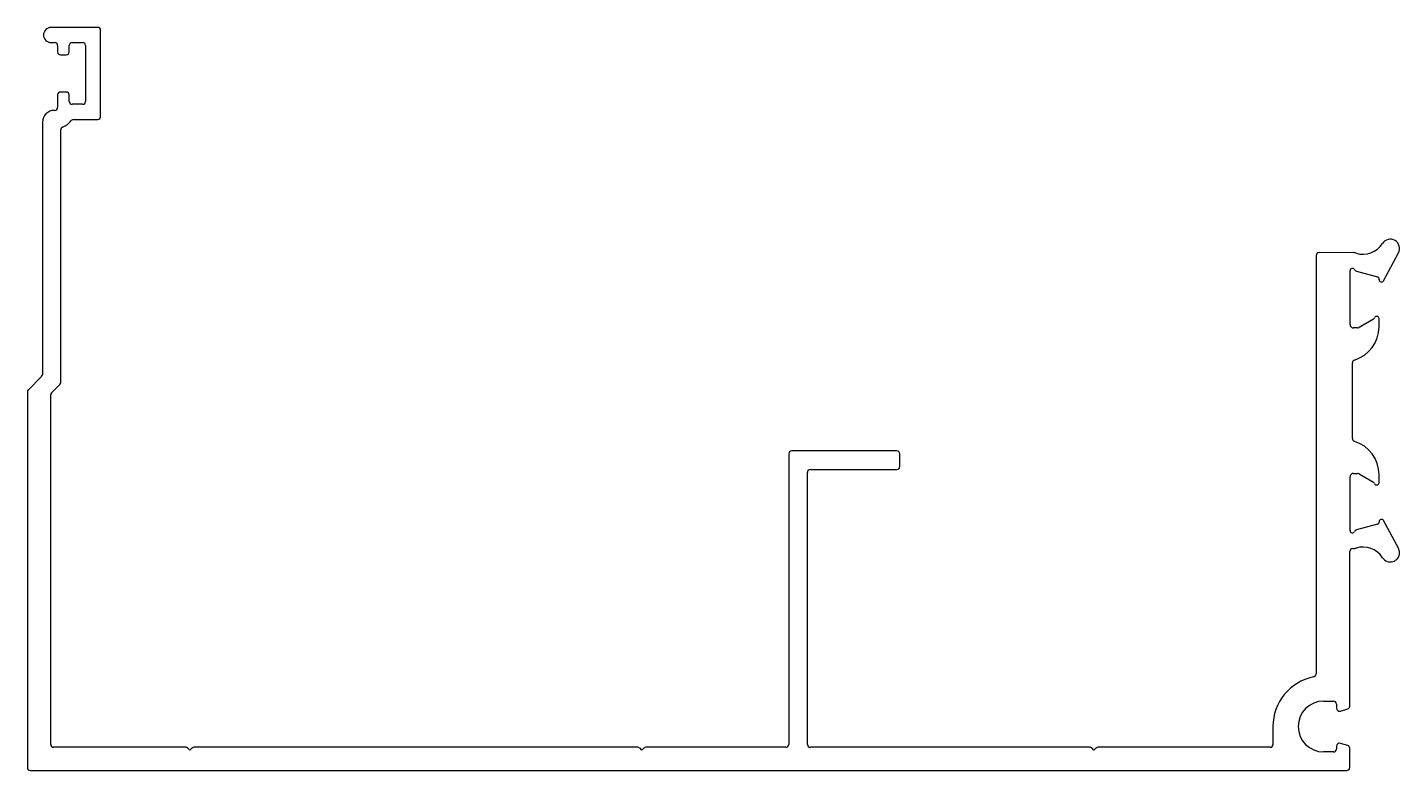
# Model space of a CAD drawing. Extents: x -52 to 65, y 1 to 65.
import ezdxf

# ---------------------------------------------------------------- set-up
doc = ezdxf.new("R2010")
doc.units = 0
doc.layers.add('1', color=4, linetype='CONTINUOUS')

msp = doc.modelspace()

# ---------------------------------------------------------------- linework, layer by layer
at = {"layer": '1', "color": 0}
for p, q in [((-46.42, 65.21), (-50.43, 65.21)), ((-46.17, 57.56), (-46.17, 64.96)), ((-50.43, 63.91), (-50.12, 63.91)), ((-49.87, 63.66), (-49.87, 63.11)), ((-48.87, 63.11), (-48.87, 63.66)), ((-48.62, 63.91), (-47.72, 63.91)), ((-47.47, 63.66), (-47.47, 58.86)), ((-49.62, 62.86), (-49.12, 62.86)), ((-49.87, 59.41), (-49.87, 58.34)), ((-49.12, 59.66), (-49.62, 59.66)), ((-48.87, 58.86), (-48.87, 59.41)), ((-50.12, 58.09), (-50.15, 58.09)), ((-47.72, 58.61), (-48.61, 58.61)), ((-51.17, 57.07), (-51.17, 35.42)), ((-48.49, 57.31), (-46.42, 57.31)), ((-49.6, 34.73), (-49.6, 56.41)), ((58.2, 45.62), (58.2, 9.71)), ((61.34, 45.88), (58.45, 45.87)), ((63.98, 43.47), (65.27, 45.85)), ((61.11, 39.71), (61.11, 44.33)), ((61.67, 44.28), (63.46, 43.79)), ((63.13, 40.17), (61.89, 39.45)), ((63.61, 39.52), (63.61, 40.21)), ((61.74, 39.41), (61.41, 39.41)), ((61.31, 29.92), (61.31, 36.42)), ((-51.24, 35.24), (-52.38, 34.1)), ((-50.38, 33.84), (-49.67, 34.55)), ((-52.46, 33.92), (-52.46, 1.67)), ((-50.46, 3.67), (-50.46, 33.66)), ((12.92, 28.61), (12.92, 3.67)), ((22.2, 28.86), (13.17, 28.86)), ((22.45, 27.51), (22.45, 28.61)), ((14.77, 27.26), (22.2, 27.26)), ((14.52, 3.67), (14.52, 27.01)), ((61.11, 22.02), (61.11, 26.63)), ((61.41, 26.93), (61.74, 26.93)), ((61.89, 26.89), (63.13, 26.17)), ((63.61, 26.13), (63.61, 26.82)), ((63.46, 22.56), (61.67, 22.07)), ((65.27, 20.5), (63.98, 22.88)), ((61.09, 6.95), (61.09, 20.22)), ((58.84, 7.38), (59.7, 7.38)), ((59.95, 7.13), (59.95, 6.77)), ((60.28, 6.53), (60.91, 6.71)), ((54.49, 5.2), (54.49, 3.67)), ((60.91, 3.57), (60.28, 3.75)), ((-38.84, 3.42), (-50.21, 3.42)), ((-38.51, 3.17), (-38.7, 3.36)), ((-38.32, 3.36), (-38.51, 3.17)), ((-38.51, 3.17), (-38.51, 3.17)), ((-38.51, 3.17), (-38.51, 3.17)), ((-0.03, 3.42), (-38.17, 3.42)), ((0.31, 3.17), (0.12, 3.36)), ((0.5, 3.36), (0.31, 3.17)), ((0.31, 3.17), (0.31, 3.17)), ((0.31, 3.17), (0.31, 3.17)), ((12.67, 3.42), (0.64, 3.42)), ((38.79, 3.42), (14.77, 3.42)), ((39.12, 3.17), (38.93, 3.36)), ((39.31, 3.36), (39.12, 3.17)), ((39.12, 3.17), (39.12, 3.17)), ((39.12, 3.17), (39.12, 3.17)), ((54.24, 3.42), (39.45, 3.42)), ((59.7, 3.02), (58.84, 3.02)), ((59.95, 3.51), (59.95, 3.27)), ((61.09, 1.67), (61.09, 3.33)), ((-52.21, 1.42), (60.84, 1.42))]:
    msp.add_line(p, q, dxfattribs=at)
for centre, radius, start, end in [((-50.43, 64.56), 0.65, 90, 270), ((-46.42, 64.96), 0.25, 360, 90), ((-50.12, 63.66), 0.25, 360, 90), ((-48.62, 63.66), 0.25, 90, 180), ((-47.72, 63.66), 0.25, 360, 90), ((-49.62, 63.11), 0.25, 180, 270), ((-49.12, 63.11), 0.25, 270, 0), ((-49.62, 59.41), 0.25, 90, 180), ((-49.12, 59.41), 0.25, 360, 90), ((-50.15, 57.07), 1.02, 90, 180), ((-50.12, 58.34), 0.25, 270, 0), ((-48.61, 58.86), 0.254, 180, 270), ((-47.72, 58.86), 0.25, 270, 0), ((-49.34, 56.41), 0.254, 111.9126, 180), ((-50.12, 58.34), 1.82, 291.9126, 321.7433), ((-48.49, 57.05), 0.254, 90, 141.7433), ((-46.42, 57.56), 0.25, 270, 0), ((62.22, 47.74), 2, 252.9711, 327.1938), ((64.57, 46.23), 0.798, 331.5636, 147.1938), ((58.45, 45.63), 0.248, 89.896, 180.4747), ((61.34, 44.88), 0.998, 72.9711, 90), ((61.31, 44.33), 0.199, 28.3729, 181.3296), ((61.75, 44.57), 0.299, 208.399, 254.6426), ((63.41, 43.6), 0.2, 355.3109, 74.6426), ((63.8, 43.56), 0.2, 175.3109, 331.5636), ((63.03, 40.34), 0.2, 300, 341.4096), ((63.41, 40.21), 0.2, 360, 161.4096), ((61.41, 39.71), 0.299, 180.5928, 270.0269), ((60.61, 39.52), 2.99, 286.9962, 359.9999), ((61.74, 39.71), 0.299, 270, 300), ((61.56, 36.42), 0.249, 106.9976, 180.5268), ((-51.42, 35.42), 0.25, 315, 0), ((-49.85, 34.73), 0.25, 315, 0), ((-52.21, 33.92), 0.25, 135, 180), ((-50.21, 33.66), 0.25, 135, 180), ((61.56, 29.92), 0.249, 180, 253.0038), ((60.61, 26.82), 2.99, 0.0001, 73.0038), ((13.17, 28.61), 0.25, 90, 180), ((22.2, 28.61), 0.25, 0, 90), ((14.77, 27.01), 0.25, 90, 180), ((22.2, 27.51), 0.25, 270, 360), ((61.41, 26.63), 0.299, 89.9717, 179.4085), ((61.74, 26.63), 0.299, 60, 90), ((63.03, 26), 0.2, 18.5904, 60), ((63.41, 26.13), 0.2, 198.5904, 0), ((63.41, 22.75), 0.2, 285.3574, 4.6891), ((63.81, 22.78), 0.2, 28.4364, 184.6891), ((61.31, 22.02), 0.2, 180, 331.601), ((61.75, 21.78), 0.299, 105.3574, 151.601), ((61.34, 20.22), 0.25, 90, 180), ((61.34, 21.47), 0.998, 270, 287.0289), ((62.22, 18.61), 2, 32.8062, 107.0289), ((64.57, 20.12), 0.798, 212.8062, 0), ((64.57, 20.12), 0.798, 0, 28.4364), ((58.84, 5.2), 4.35, 101.7978, 180), ((57.95, 9.71), 0.249, 270, 360), ((58.84, 5.2), 2.18, 90, 270), ((59.7, 7.13), 0.25, 360, 90), ((60.21, 6.77), 0.254, 180, 286.1443), ((60.84, 6.95), 0.25, 286.1443, 360), ((-50.21, 3.67), 0.25, 180, 270), ((12.67, 3.67), 0.25, 270, 360), ((14.77, 3.67), 0.25, 180.1003, 269.8997), ((54.24, 3.67), 0.25, 270, 0), ((60.21, 3.51), 0.254, 73.8557, 180), ((60.84, 3.33), 0.254, 360, 73.8557), ((-38.84, 3.22), 0.203, 45, 90), ((-38.17, 3.2), 0.217, 92.0898, 134.2663), ((-0.03, 3.22), 0.203, 45, 90), ((0.65, 3.2), 0.217, 92.0898, 134.2663), ((38.79, 3.22), 0.203, 45, 90), ((39.46, 3.2), 0.217, 92.0898, 134.2663), ((59.7, 3.27), 0.25, 270, 0), ((-52.21, 1.67), 0.25, 180, 270), ((60.84, 1.67), 0.25, 270, 0)]:
    msp.add_arc(centre, radius, start, end, dxfattribs=at)

doc.saveas('drawing.dxf')
